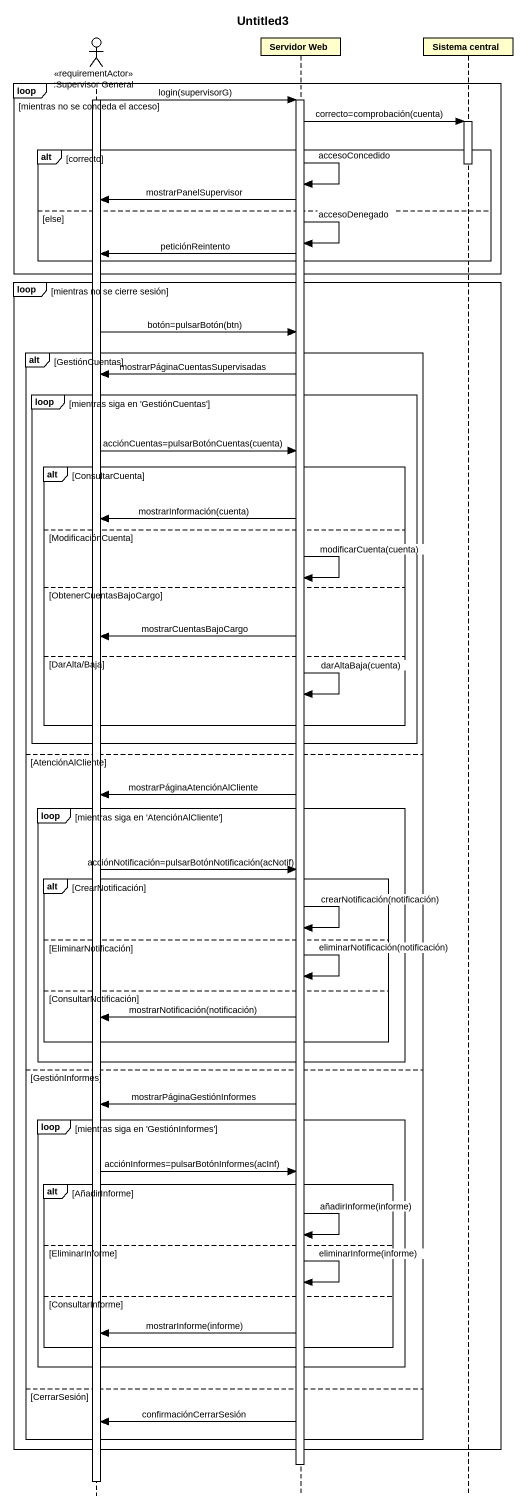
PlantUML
@startuml
title Untitled3
hide footbox
actor ":Supervisor General" as Supervisor_General <<requirementActor>>
participant "Servidor Web" as Servidor_Web
participant "Sistema central" as Sistema_central

loop mientras no se conceda el acceso
  activate Supervisor_General
  Supervisor_General -> Servidor_Web : login(supervisorG)
  activate Servidor_Web
  Servidor_Web -> Sistema_central : correcto=comprobación(cuenta)
  activate Sistema_central
  alt correcto
    deactivate Sistema_central
    Servidor_Web -> Servidor_Web : accesoConcedido
    Servidor_Web -> Supervisor_General : mostrarPanelSupervisor
  else else
    Servidor_Web -> Servidor_Web : accesoDenegado
    Servidor_Web -> Supervisor_General : peticiónReintento
  end
end
loop mientras no se cierre sesión
  Supervisor_General -> Servidor_Web : botón=pulsarBotón(btn)
  alt GestiónCuentas
    Servidor_Web -> Supervisor_General : mostrarPáginaCuentasSupervisadas
    loop mientras siga en 'GestiónCuentas'
      Supervisor_General -> Servidor_Web : acciónCuentas=pulsarBotónCuentas(cuenta)
      alt ConsultarCuenta
        Servidor_Web -> Supervisor_General : mostrarInformación(cuenta)
      else ModificaciónCuenta
        Servidor_Web -> Servidor_Web : modificarCuenta(cuenta)
      else ObtenerCuentasBajoCargo
        Servidor_Web -> Supervisor_General : mostrarCuentasBajoCargo
      else DarAlta/Baja
        Servidor_Web -> Servidor_Web : darAltaBaja(cuenta)
      end
    end
  else AtenciónAlCliente
    Servidor_Web -> Supervisor_General : mostrarPáginaAtenciónAlCliente
    loop mientras siga en 'AtenciónAlCliente'
      Supervisor_General -> Servidor_Web : acciónNotificación=pulsarBotónNotificación(acNotif)
      alt CrearNotificación
        Servidor_Web -> Servidor_Web : crearNotificación(notificación)
      else EliminarNotificación
        Servidor_Web -> Servidor_Web : eliminarNotificación(notificación)
      else ConsultarNotificación
        Servidor_Web -> Supervisor_General : mostrarNotificación(notificación)
      end
    end
  else GestiónInformes
    Servidor_Web -> Supervisor_General : mostrarPáginaGestiónInformes
    loop mientras siga en 'GestiónInformes'
      Supervisor_General -> Servidor_Web : acciónInformes=pulsarBotónInformes(acInf)
      alt AñadirInforme
        Servidor_Web -> Servidor_Web : añadirInforme(informe)
      else EliminarInforme
        Servidor_Web -> Servidor_Web : eliminarInforme(informe)
      else ConsultarInforme
        Servidor_Web -> Supervisor_General : mostrarInforme(informe)
      end
    end
  else CerrarSesión
    Servidor_Web -> Supervisor_General : confirmaciónCerrarSesión
  end
end
deactivate Servidor_Web
deactivate Supervisor_General
@enduml
